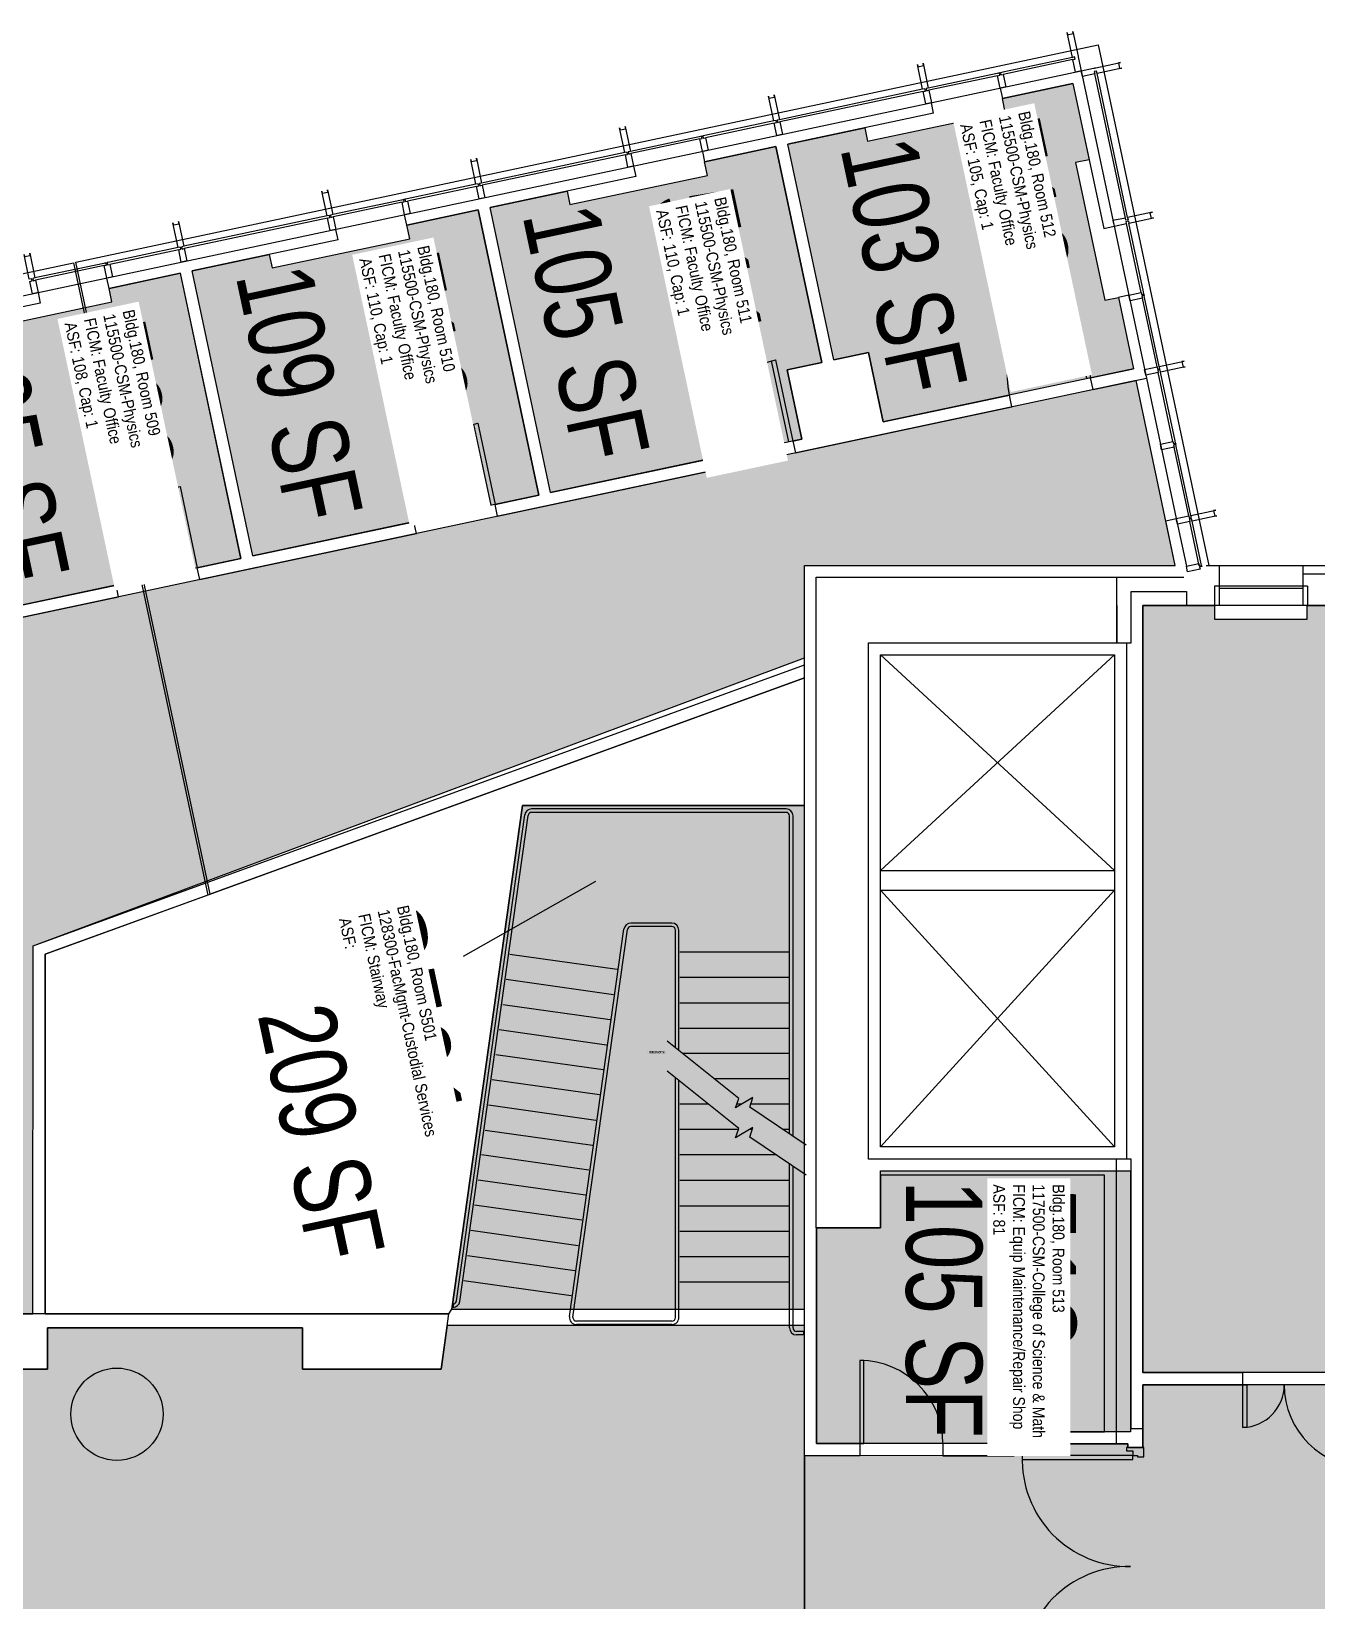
# Model space of a CAD drawing. Header units: inches. Extents: x 69212140 to 69217823, y 27675428 to 27678928.
# Drawn here: x 69214980 to 69215537, y 27678248 to 27678928 of the extents above; entities that cross this region are included whole.
import ezdxf
from ezdxf.enums import TextEntityAlignment as Align

# ---------------------------------------------------------------- set-up
doc = ezdxf.new("R2010")
doc.units = ezdxf.units.IN
doc.header["$LTSCALE"] = 0.25
doc.header["$MEASUREMENT"] = 0
doc.layers.get('0').update_dxf_attribs({"linetype": 'CONTINUOUS'})
for name, color, linetype in [('A-DOOR', 2, 'CONTINUOUS'), ('A-FLOR', 3, 'CONTINUOUS'), ('A-GLAZ', 1, 'CONTINUOUS'), ('A-IDEN-RNUM', 7, 'CONTINUOUS'), ('A-IDEN-SNUM', 4, 'CONTINUOUS'), ('A-IDEN-VNUM', 4, 'CONTINUOUS'), ('A-WALL', 5, 'CONTINUOUS'), ('AREA-ASSIGN', 7, 'CONTINUOUS'), ('AREA-GROSS', 1, 'CONTINUOUS'), ('AREA-TEXT', 3, 'CONTINUOUS'), ('Rooms-Category-Color', 7, 'CONTINUOUS'), ('Rooms-College-Color', 7, 'CONTINUOUS'), ('Rooms-Department-Color', 7, 'CONTINUOUS'), ('Rooms-Division-Color', 7, 'CONTINUOUS'), ('Rooms-Information', 7, 'CONTINUOUS')]:
    doc.layers.add(name, color=color, linetype=linetype)
doc.styles.add('CP_AREA', font='arial.ttf', dxfattribs={"height": 15})
doc.styles.add('CP_ROOMSNUMBER', font='arial.ttf', dxfattribs={"height": 1})
doc.styles.add('CP_ROOMVNUMBER', font='arial.ttf', dxfattribs={"width": 0.85, "height": 0.075})

# ---------------------------------------------------------------- blocks, each defined once
blk = doc.blocks.new('Z08D36')
at = {"linetype": 'Continuous', "lineweight": -3}
blk.add_lwpolyline([(-18, 0), (-16.25, 0), (-16.25, 36), (-18, 36)], close=True, dxfattribs=at)
blk.add_arc((-18, 0), 36, 0, 90)

msp = doc.modelspace()

# ---------------------------------------------------------------- hatches: boundary and pattern name
at = {"layer": 'Rooms-Category-Color', "true_color": 0xfa9ba3}
for points in [[(69215341.32, 27678886.65), (69215342.56, 27678880.79), (69215402.23, 27678893.47), (69215400.98, 27678899.34), (69215431.55, 27678905.83), (69215438.57, 27678872.82), (69215432.7, 27678871.57), (69215445.38, 27678811.91), (69215451.25, 27678813.15), (69215457.82, 27678782.22), (69215349.25, 27678759.14), (69215342.86, 27678789.22), (69215327.82, 27678786.02), (69215307.94, 27678879.56)], [(69215212.2, 27678859.21), (69215213.45, 27678853.34), (69215273.11, 27678866.02), (69215271.87, 27678871.89), (69215302.8, 27678878.47), (69215322.68, 27678784.93), (69215307.65, 27678781.74), (69215314.04, 27678751.66), (69215205.1, 27678728.5), (69215178.82, 27678852.11)], [(69215083.08, 27678831.76), (69215084.33, 27678825.9), (69215144, 27678838.58), (69215142.75, 27678844.45), (69215173.69, 27678851.02), (69215199.96, 27678727.41), (69215075.98, 27678701.06), (69215049.71, 27678824.67)], [(69214953.97, 27678804.32), (69214955.22, 27678798.45), (69215014.88, 27678811.14), (69215013.64, 27678817), (69215044.48, 27678823.56), (69215070.76, 27678699.95), (69214961.9, 27678676.81), (69214955.51, 27678706.89), (69214940.39, 27678703.67), (69214920.5, 27678797.21)]]:
    msp.add_hatch(color=241, dxfattribs=at).paths.add_polyline_path(points)
at = {"layer": 'Rooms-Category-Color', "true_color": 0xffe090}
msp.add_hatch(color=41, dxfattribs=at).paths.add_polyline_path([(69214980.65, 27678372.51), (69214980.69, 27678532.04), (69215315.18, 27678656.91), (69215315.18, 27678696.88), (69215475.96, 27678696.88), (69215458.92, 27678777.08), (69214560.98, 27678586.22), (69214573.61, 27678526.8), (69214702.27, 27678554.15), (69214741.07, 27678372.51)])
at = {"layer": 'Rooms-Category-Color', "true_color": 0xe3f498}
msp.add_hatch(color=61, dxfattribs=at).paths.add_polyline_path([(69215893.18, 27678679.63), (69215945.19, 27678679.63), (69215945.2, 27678646.63), (69215969.18, 27678646.63), (69215969.18, 27678347.03), (69215945.18, 27678347.03), (69215945.18, 27678347.03), (69215849.99, 27678347.02), (69215849.99, 27678316.26), (69215603.19, 27678316.26), (69215603.19, 27678347.03), (69215461.81, 27678347.03), (69215461.81, 27678679.63), (69215492.93, 27678679.63), (69215492.93, 27678673.63), (69215533.18, 27678673.63), (69215533.18, 27678679.63), (69215567.19, 27678679.63), (69215567.19, 27678648.13), (69215603.18, 27678648.13), (69215603.18, 27678679.63), (69215637.18, 27678679.63), (69215637.18, 27678673.63), (69215893.18, 27678673.63), (69215893.18, 27678679.63)])
at = {"layer": 'Rooms-Category-Color', "true_color": 0xadadad}
for points in [[(69215315.18, 27678374.54), (69215315.18, 27678592.89), (69215192.94, 27678592.89), (69215162.25, 27678374.54)], [(69215315.18, 27678367.39), (69215160.23, 27678367.39), (69215157.59, 27678348.6), (69215097.52, 27678348.49), (69215097.52, 27678366.49), (69214986.9, 27678366.49), (69214986.9, 27678348.51), (69214842.9, 27678348.51), (69214842.9, 27678372.51), (69214741.07, 27678372.51), (69214766.4, 27678252.86), (69214799.67, 27678264.97), (69214930.75, 27677904.84), (69214981.25, 27677766.09), (69215040.74, 27677778.79), (69215044.49, 27677761.19), (69215285.82, 27677812.48), (69215282.08, 27677830.09), (69215375.98, 27677850.05), (69215380.97, 27677826.57), (69215520.1, 27677856.18), (69215498.61, 27677957.26), (69215315.18, 27677957.26), (69215315.18, 27677990.01), (69215336.69, 27677990.01), (69215336.69, 27678176.01), (69215315.18, 27678176.01)], [(69217597.56, 27678311.01), (69217220.56, 27678311.01), (69217220.56, 27678341.76), (69217120.18, 27678341.76), (69217120.18, 27678311.01), (69216935.81, 27678311.01), (69216935.8, 27678341.76), (69216847.81, 27678341.76), (69216847.81, 27678311.01), (69216558.57, 27678311.01), (69216558.57, 27678341.76), (69216470.81, 27678341.76), (69216470.81, 27678311.01), (69216210.56, 27678311.01), (69216210.56, 27678341.76), (69216091.81, 27678341.76), (69216091.81, 27678311.01), (69215945.18, 27678311.01), (69215945.18, 27678341.76), (69215857.18, 27678341.76), (69215857.18, 27678311.01), (69215565.18, 27678311.01), (69215565.18, 27678341.76), (69215461.81, 27678341.76), (69215461.81, 27678314.51), (69215455.31, 27678314.51), (69215455.31, 27678316.14), (69215406.02, 27678316.14), (69215406.02, 27678311.06), (69215315.18, 27678311.01), (69215315.18, 27678215.01), (69215351.18, 27678215.01), (69215351.18, 27678197.01), (69215400.77, 27678197.01), (69215400.77, 27678215.01), (69215406.02, 27678215.01), (69215406.02, 27678209.89), (69215455.31, 27678209.89), (69215455.31, 27678211.51), (69215462.37, 27678211.51), (69215462.37, 27678215.01), (69215605.18, 27678215.01), (69215605.18, 27678184.26), (69215803.81, 27678184.26), (69215803.81, 27678215.01), (69216361.18, 27678215.01), (69216361.18, 27678184.26), (69216464.56, 27678184.26), (69216464.56, 27678215.01), (69216595.81, 27678215.01), (69216595.81, 27678184.26), (69216701.18, 27678184.26), (69216701.18, 27678215.01), (69216851.31, 27678215.01), (69216851.31, 27678179.01), (69216843.87, 27678179.01), (69216843.87, 27678149.72), (69216861.31, 27678084.62), (69217187.37, 27678171.99), (69217187.37, 27678215.01), (69217597.56, 27678215.01)]]:
    msp.add_hatch(color=253, dxfattribs=at).paths.add_polyline_path(points)
at = {"layer": 'Rooms-Category-Color', "true_color": 0xe3c5e1}
msp.add_hatch(color=254, dxfattribs=at).paths.add_polyline_path([(69215400.77, 27678316.26), (69215320.43, 27678316.26), (69215320.43, 27678409.83), (69215348.19, 27678409.83), (69215348.19, 27678434.56), (69215456.56, 27678434.56), (69215456.56, 27678321.39), (69215400.77, 27678321.39)])
at = {"layer": 'Rooms-College-Color', "true_color": 0xadadad}
for points in [[(69215341.32, 27678886.65), (69215342.56, 27678880.79), (69215402.23, 27678893.47), (69215400.98, 27678899.34), (69215431.55, 27678905.83), (69215438.57, 27678872.82), (69215432.7, 27678871.57), (69215445.38, 27678811.91), (69215451.25, 27678813.15), (69215457.82, 27678782.22), (69215349.25, 27678759.14), (69215342.86, 27678789.22), (69215327.82, 27678786.02), (69215307.94, 27678879.56)], [(69215212.2, 27678859.21), (69215213.45, 27678853.34), (69215273.11, 27678866.02), (69215271.87, 27678871.89), (69215302.8, 27678878.47), (69215322.68, 27678784.93), (69215307.65, 27678781.74), (69215314.04, 27678751.66), (69215205.1, 27678728.5), (69215178.82, 27678852.11)], [(69215083.08, 27678831.76), (69215084.33, 27678825.9), (69215144, 27678838.58), (69215142.75, 27678844.45), (69215173.69, 27678851.02), (69215199.96, 27678727.41), (69215075.98, 27678701.06), (69215049.71, 27678824.67)], [(69214953.97, 27678804.32), (69214955.22, 27678798.45), (69215014.88, 27678811.14), (69215013.64, 27678817), (69215044.48, 27678823.56), (69215070.76, 27678699.95), (69214961.9, 27678676.81), (69214955.51, 27678706.89), (69214940.39, 27678703.67), (69214920.5, 27678797.21)], [(69215315.18, 27678374.54), (69215315.18, 27678592.89), (69215192.94, 27678592.89), (69215162.25, 27678374.54)], [(69215315.18, 27678367.39), (69215160.23, 27678367.39), (69215157.59, 27678348.6), (69215097.52, 27678348.49), (69215097.52, 27678366.49), (69214986.9, 27678366.49), (69214986.9, 27678348.51), (69214842.9, 27678348.51), (69214842.9, 27678372.51), (69214741.07, 27678372.51), (69214766.4, 27678252.86), (69214799.67, 27678264.97), (69214930.75, 27677904.84), (69214981.25, 27677766.09), (69215040.74, 27677778.79), (69215044.49, 27677761.19), (69215285.82, 27677812.48), (69215282.08, 27677830.09), (69215375.98, 27677850.05), (69215380.97, 27677826.57), (69215520.1, 27677856.18), (69215498.61, 27677957.26), (69215315.18, 27677957.26), (69215315.18, 27677990.01), (69215336.69, 27677990.01), (69215336.69, 27678176.01), (69215315.18, 27678176.01)], [(69217597.56, 27678311.01), (69217220.56, 27678311.01), (69217220.56, 27678341.76), (69217120.18, 27678341.76), (69217120.18, 27678311.01), (69216935.81, 27678311.01), (69216935.8, 27678341.76), (69216847.81, 27678341.76), (69216847.81, 27678311.01), (69216558.57, 27678311.01), (69216558.57, 27678341.76), (69216470.81, 27678341.76), (69216470.81, 27678311.01), (69216210.56, 27678311.01), (69216210.56, 27678341.76), (69216091.81, 27678341.76), (69216091.81, 27678311.01), (69215945.18, 27678311.01), (69215945.18, 27678341.76), (69215857.18, 27678341.76), (69215857.18, 27678311.01), (69215565.18, 27678311.01), (69215565.18, 27678341.76), (69215461.81, 27678341.76), (69215461.81, 27678314.51), (69215455.31, 27678314.51), (69215455.31, 27678316.14), (69215406.02, 27678316.14), (69215406.02, 27678311.06), (69215315.18, 27678311.01), (69215315.18, 27678215.01), (69215351.18, 27678215.01), (69215351.18, 27678197.01), (69215400.77, 27678197.01), (69215400.77, 27678215.01), (69215406.02, 27678215.01), (69215406.02, 27678209.89), (69215455.31, 27678209.89), (69215455.31, 27678211.51), (69215462.37, 27678211.51), (69215462.37, 27678215.01), (69215605.18, 27678215.01), (69215605.18, 27678184.26), (69215803.81, 27678184.26), (69215803.81, 27678215.01), (69216361.18, 27678215.01), (69216361.18, 27678184.26), (69216464.56, 27678184.26), (69216464.56, 27678215.01), (69216595.81, 27678215.01), (69216595.81, 27678184.26), (69216701.18, 27678184.26), (69216701.18, 27678215.01), (69216851.31, 27678215.01), (69216851.31, 27678179.01), (69216843.87, 27678179.01), (69216843.87, 27678149.72), (69216861.31, 27678084.62), (69217187.37, 27678171.99), (69217187.37, 27678215.01), (69217597.56, 27678215.01)]]:
    msp.add_hatch(color=253, dxfattribs=at).paths.add_polyline_path(points)
at = {"layer": 'Rooms-College-Color', "true_color": 0xffe090}
for points in [[(69214980.65, 27678372.51), (69214980.69, 27678532.04), (69215315.18, 27678656.91), (69215315.18, 27678696.88), (69215475.96, 27678696.88), (69215458.92, 27678777.08), (69214560.98, 27678586.22), (69214573.61, 27678526.8), (69214702.27, 27678554.15), (69214741.07, 27678372.51)], [(69215893.18, 27678679.63), (69215945.19, 27678679.63), (69215945.2, 27678646.63), (69215969.18, 27678646.63), (69215969.18, 27678347.03), (69215945.18, 27678347.03), (69215945.18, 27678347.03), (69215849.99, 27678347.02), (69215849.99, 27678316.26), (69215603.19, 27678316.26), (69215603.19, 27678347.03), (69215461.81, 27678347.03), (69215461.81, 27678679.63), (69215492.93, 27678679.63), (69215492.93, 27678673.63), (69215533.18, 27678673.63), (69215533.18, 27678679.63), (69215567.19, 27678679.63), (69215567.19, 27678648.13), (69215603.18, 27678648.13), (69215603.18, 27678679.63), (69215637.18, 27678679.63), (69215637.18, 27678673.63), (69215893.18, 27678673.63), (69215893.18, 27678679.63)], [(69215400.77, 27678316.26), (69215320.43, 27678316.26), (69215320.43, 27678409.83), (69215348.19, 27678409.83), (69215348.19, 27678434.56), (69215456.56, 27678434.56), (69215456.56, 27678321.39), (69215400.77, 27678321.39)]]:
    msp.add_hatch(color=41, dxfattribs=at).paths.add_polyline_path(points)
at = {"layer": 'Rooms-Department-Color', "true_color": 0xffe090}
for points in [[(69215341.32, 27678886.65), (69215342.56, 27678880.79), (69215402.23, 27678893.47), (69215400.98, 27678899.34), (69215431.55, 27678905.83), (69215438.57, 27678872.82), (69215432.7, 27678871.57), (69215445.38, 27678811.91), (69215451.25, 27678813.15), (69215457.82, 27678782.22), (69215349.25, 27678759.14), (69215342.86, 27678789.22), (69215327.82, 27678786.02), (69215307.94, 27678879.56)], [(69215212.2, 27678859.21), (69215213.45, 27678853.34), (69215273.11, 27678866.02), (69215271.87, 27678871.89), (69215302.8, 27678878.47), (69215322.68, 27678784.93), (69215307.65, 27678781.74), (69215314.04, 27678751.66), (69215205.1, 27678728.5), (69215178.82, 27678852.11)], [(69215083.08, 27678831.76), (69215084.33, 27678825.9), (69215144, 27678838.58), (69215142.75, 27678844.45), (69215173.69, 27678851.02), (69215199.96, 27678727.41), (69215075.98, 27678701.06), (69215049.71, 27678824.67)], [(69214953.97, 27678804.32), (69214955.22, 27678798.45), (69215014.88, 27678811.14), (69215013.64, 27678817), (69215044.48, 27678823.56), (69215070.76, 27678699.95), (69214961.9, 27678676.81), (69214955.51, 27678706.89), (69214940.39, 27678703.67), (69214920.5, 27678797.21)], [(69214980.65, 27678372.51), (69214980.69, 27678532.04), (69215315.18, 27678656.91), (69215315.18, 27678696.88), (69215475.96, 27678696.88), (69215458.92, 27678777.08), (69214560.98, 27678586.22), (69214573.61, 27678526.8), (69214702.27, 27678554.15), (69214741.07, 27678372.51)], [(69215893.18, 27678679.63), (69215945.19, 27678679.63), (69215945.2, 27678646.63), (69215969.18, 27678646.63), (69215969.18, 27678347.03), (69215945.18, 27678347.03), (69215945.18, 27678347.03), (69215849.99, 27678347.02), (69215849.99, 27678316.26), (69215603.19, 27678316.26), (69215603.19, 27678347.03), (69215461.81, 27678347.03), (69215461.81, 27678679.63), (69215492.93, 27678679.63), (69215492.93, 27678673.63), (69215533.18, 27678673.63), (69215533.18, 27678679.63), (69215567.19, 27678679.63), (69215567.19, 27678648.13), (69215603.18, 27678648.13), (69215603.18, 27678679.63), (69215637.18, 27678679.63), (69215637.18, 27678673.63), (69215893.18, 27678673.63), (69215893.18, 27678679.63)], [(69215400.77, 27678316.26), (69215320.43, 27678316.26), (69215320.43, 27678409.83), (69215348.19, 27678409.83), (69215348.19, 27678434.56), (69215456.56, 27678434.56), (69215456.56, 27678321.39), (69215400.77, 27678321.39)]]:
    msp.add_hatch(color=41, dxfattribs=at).paths.add_polyline_path(points)
at = {"layer": 'Rooms-Department-Color', "true_color": 0xacacac}
for points in [[(69215315.18, 27678374.54), (69215315.18, 27678592.89), (69215192.94, 27678592.89), (69215162.25, 27678374.54)], [(69215315.18, 27678367.39), (69215160.23, 27678367.39), (69215157.59, 27678348.6), (69215097.52, 27678348.49), (69215097.52, 27678366.49), (69214986.9, 27678366.49), (69214986.9, 27678348.51), (69214842.9, 27678348.51), (69214842.9, 27678372.51), (69214741.07, 27678372.51), (69214766.4, 27678252.86), (69214799.67, 27678264.97), (69214930.75, 27677904.84), (69214981.25, 27677766.09), (69215040.74, 27677778.79), (69215044.49, 27677761.19), (69215285.82, 27677812.48), (69215282.08, 27677830.09), (69215375.98, 27677850.05), (69215380.97, 27677826.57), (69215520.1, 27677856.18), (69215498.61, 27677957.26), (69215315.18, 27677957.26), (69215315.18, 27677990.01), (69215336.69, 27677990.01), (69215336.69, 27678176.01), (69215315.18, 27678176.01)], [(69217597.56, 27678311.01), (69217220.56, 27678311.01), (69217220.56, 27678341.76), (69217120.18, 27678341.76), (69217120.18, 27678311.01), (69216935.81, 27678311.01), (69216935.8, 27678341.76), (69216847.81, 27678341.76), (69216847.81, 27678311.01), (69216558.57, 27678311.01), (69216558.57, 27678341.76), (69216470.81, 27678341.76), (69216470.81, 27678311.01), (69216210.56, 27678311.01), (69216210.56, 27678341.76), (69216091.81, 27678341.76), (69216091.81, 27678311.01), (69215945.18, 27678311.01), (69215945.18, 27678341.76), (69215857.18, 27678341.76), (69215857.18, 27678311.01), (69215565.18, 27678311.01), (69215565.18, 27678341.76), (69215461.81, 27678341.76), (69215461.81, 27678314.51), (69215455.31, 27678314.51), (69215455.31, 27678316.14), (69215406.02, 27678316.14), (69215406.02, 27678311.06), (69215315.18, 27678311.01), (69215315.18, 27678215.01), (69215351.18, 27678215.01), (69215351.18, 27678197.01), (69215400.77, 27678197.01), (69215400.77, 27678215.01), (69215406.02, 27678215.01), (69215406.02, 27678209.89), (69215455.31, 27678209.89), (69215455.31, 27678211.51), (69215462.37, 27678211.51), (69215462.37, 27678215.01), (69215605.18, 27678215.01), (69215605.18, 27678184.26), (69215803.81, 27678184.26), (69215803.81, 27678215.01), (69216361.18, 27678215.01), (69216361.18, 27678184.26), (69216464.56, 27678184.26), (69216464.56, 27678215.01), (69216595.81, 27678215.01), (69216595.81, 27678184.26), (69216701.18, 27678184.26), (69216701.18, 27678215.01), (69216851.31, 27678215.01), (69216851.31, 27678179.01), (69216843.87, 27678179.01), (69216843.87, 27678149.72), (69216861.31, 27678084.62), (69217187.37, 27678171.99), (69217187.37, 27678215.01), (69217597.56, 27678215.01)]]:
    msp.add_hatch(color=253, dxfattribs=at).paths.add_polyline_path(points)
at = {"layer": 'Rooms-Division-Color', "true_color": 0xffe090}
for points in [[(69215341.32, 27678886.65), (69215342.56, 27678880.79), (69215402.23, 27678893.47), (69215400.98, 27678899.34), (69215431.55, 27678905.83), (69215438.57, 27678872.82), (69215432.7, 27678871.57), (69215445.38, 27678811.91), (69215451.25, 27678813.15), (69215457.82, 27678782.22), (69215349.25, 27678759.14), (69215342.86, 27678789.22), (69215327.82, 27678786.02), (69215307.94, 27678879.56)], [(69215212.2, 27678859.21), (69215213.45, 27678853.34), (69215273.11, 27678866.02), (69215271.87, 27678871.89), (69215302.8, 27678878.47), (69215322.68, 27678784.93), (69215307.65, 27678781.74), (69215314.04, 27678751.66), (69215205.1, 27678728.5), (69215178.82, 27678852.11)], [(69215083.08, 27678831.76), (69215084.33, 27678825.9), (69215144, 27678838.58), (69215142.75, 27678844.45), (69215173.69, 27678851.02), (69215199.96, 27678727.41), (69215075.98, 27678701.06), (69215049.71, 27678824.67)], [(69214953.97, 27678804.32), (69214955.22, 27678798.45), (69215014.88, 27678811.14), (69215013.64, 27678817), (69215044.48, 27678823.56), (69215070.76, 27678699.95), (69214961.9, 27678676.81), (69214955.51, 27678706.89), (69214940.39, 27678703.67), (69214920.5, 27678797.21)], [(69214980.65, 27678372.51), (69214980.69, 27678532.04), (69215315.18, 27678656.91), (69215315.18, 27678696.88), (69215475.96, 27678696.88), (69215458.92, 27678777.08), (69214560.98, 27678586.22), (69214573.61, 27678526.8), (69214702.27, 27678554.15), (69214741.07, 27678372.51)], [(69215893.18, 27678679.63), (69215945.19, 27678679.63), (69215945.2, 27678646.63), (69215969.18, 27678646.63), (69215969.18, 27678347.03), (69215945.18, 27678347.03), (69215945.18, 27678347.03), (69215849.99, 27678347.02), (69215849.99, 27678316.26), (69215603.19, 27678316.26), (69215603.19, 27678347.03), (69215461.81, 27678347.03), (69215461.81, 27678679.63), (69215492.93, 27678679.63), (69215492.93, 27678673.63), (69215533.18, 27678673.63), (69215533.18, 27678679.63), (69215567.19, 27678679.63), (69215567.19, 27678648.13), (69215603.18, 27678648.13), (69215603.18, 27678679.63), (69215637.18, 27678679.63), (69215637.18, 27678673.63), (69215893.18, 27678673.63), (69215893.18, 27678679.63)], [(69215400.77, 27678316.26), (69215320.43, 27678316.26), (69215320.43, 27678409.83), (69215348.19, 27678409.83), (69215348.19, 27678434.56), (69215456.56, 27678434.56), (69215456.56, 27678321.39), (69215400.77, 27678321.39)]]:
    msp.add_hatch(color=41, dxfattribs=at).paths.add_polyline_path(points)
at = {"layer": 'Rooms-Division-Color', "true_color": 0xadadad}
for points in [[(69215315.18, 27678374.54), (69215315.18, 27678592.89), (69215192.94, 27678592.89), (69215162.25, 27678374.54)], [(69215315.18, 27678367.39), (69215160.23, 27678367.39), (69215157.59, 27678348.6), (69215097.52, 27678348.49), (69215097.52, 27678366.49), (69214986.9, 27678366.49), (69214986.9, 27678348.51), (69214842.9, 27678348.51), (69214842.9, 27678372.51), (69214741.07, 27678372.51), (69214766.4, 27678252.86), (69214799.67, 27678264.97), (69214930.75, 27677904.84), (69214981.25, 27677766.09), (69215040.74, 27677778.79), (69215044.49, 27677761.19), (69215285.82, 27677812.48), (69215282.08, 27677830.09), (69215375.98, 27677850.05), (69215380.97, 27677826.57), (69215520.1, 27677856.18), (69215498.61, 27677957.26), (69215315.18, 27677957.26), (69215315.18, 27677990.01), (69215336.69, 27677990.01), (69215336.69, 27678176.01), (69215315.18, 27678176.01)], [(69217597.56, 27678311.01), (69217220.56, 27678311.01), (69217220.56, 27678341.76), (69217120.18, 27678341.76), (69217120.18, 27678311.01), (69216935.81, 27678311.01), (69216935.8, 27678341.76), (69216847.81, 27678341.76), (69216847.81, 27678311.01), (69216558.57, 27678311.01), (69216558.57, 27678341.76), (69216470.81, 27678341.76), (69216470.81, 27678311.01), (69216210.56, 27678311.01), (69216210.56, 27678341.76), (69216091.81, 27678341.76), (69216091.81, 27678311.01), (69215945.18, 27678311.01), (69215945.18, 27678341.76), (69215857.18, 27678341.76), (69215857.18, 27678311.01), (69215565.18, 27678311.01), (69215565.18, 27678341.76), (69215461.81, 27678341.76), (69215461.81, 27678314.51), (69215455.31, 27678314.51), (69215455.31, 27678316.14), (69215406.02, 27678316.14), (69215406.02, 27678311.06), (69215315.18, 27678311.01), (69215315.18, 27678215.01), (69215351.18, 27678215.01), (69215351.18, 27678197.01), (69215400.77, 27678197.01), (69215400.77, 27678215.01), (69215406.02, 27678215.01), (69215406.02, 27678209.89), (69215455.31, 27678209.89), (69215455.31, 27678211.51), (69215462.37, 27678211.51), (69215462.37, 27678215.01), (69215605.18, 27678215.01), (69215605.18, 27678184.26), (69215803.81, 27678184.26), (69215803.81, 27678215.01), (69216361.18, 27678215.01), (69216361.18, 27678184.26), (69216464.56, 27678184.26), (69216464.56, 27678215.01), (69216595.81, 27678215.01), (69216595.81, 27678184.26), (69216701.18, 27678184.26), (69216701.18, 27678215.01), (69216851.31, 27678215.01), (69216851.31, 27678179.01), (69216843.87, 27678179.01), (69216843.87, 27678149.72), (69216861.31, 27678084.62), (69217187.37, 27678171.99), (69217187.37, 27678215.01), (69217597.56, 27678215.01)]]:
    msp.add_hatch(color=253, dxfattribs=at).paths.add_polyline_path(points)

# ---------------------------------------------------------------- linework, layer by layer
at = {"layer": 'A-DOOR'}
for points in [[(69215505.18, 27678341.76), (69215506.93, 27678341.76), (69215506.93, 27678323.26), (69215505.18, 27678323.26)], [(69215409.59, 27678309.32), (69215457.59, 27678309.32), (69215457.59, 27678311.07), (69215409.59, 27678311.07)], [(69215454.75, 27678314.51), (69215454.75, 27678313.14), (69215457.59, 27678313.14), (69215457.59, 27678311.07), (69215459.53, 27678311.07), (69215459.53, 27678310.51), (69215462.37, 27678310.51), (69215462.37, 27678314.51)]]:
    msp.add_lwpolyline(points, close=True, dxfattribs=at)
for centre, radius, start, end in [((69215504.75, 27678341.69), 18.43, 271.34469, 0.22496), ((69215455.85, 27678309.3), 46.29, 177.87824, 270.8787), ((69215455.85, 27678216.72), 46.29, 89.1213, 182.12176)]:
    msp.add_arc(centre, radius, start, end, dxfattribs=at)
at = {"layer": 'A-FLOR'}
for p, q in [((69215348.18, 27678564.64), (69215449.56, 27678658.14)), ((69215348.18, 27678658.14), (69215449.56, 27678564.64)), ((69215307.19, 27678591.39), (69215196.85, 27678591.39)), ((69215307.19, 27678589.89), (69215196.85, 27678589.89)), ((69215164.27, 27678378.12), (69215193.88, 27678588.8)), ((69215165.75, 27678377.92), (69215195.36, 27678588.59)), ((69215308.69, 27678450.5, 0), (69215308.69, 27678588.39)), ((69215310.19, 27678449.49, 0), (69215310.19, 27678588.39)), ((69215348.18, 27678564.64), (69215449.56, 27678564.64)), ((69215348.18, 27678556.14), (69215449.56, 27678556.14)), ((69215348.18, 27678556.14), (69215449.56, 27678444.86)), ((69215348.18, 27678444.86), (69215449.56, 27678556.14)), ((69215257.68, 27678541.89), (69215239.88, 27678541.89)), ((69215213.29, 27678371.3), (69215236.91, 27678539.3)), ((69215214.78, 27678371.09), (69215238.39, 27678539.09)), ((69215257.68, 27678540.39), (69215239.88, 27678540.39)), ((69215259.18, 27678487.86), (69215259.18, 27678538.89)), ((69215260.68, 27678486.66), (69215260.68, 27678538.89)), ((69215187.41, 27678528.41), (69215233.95, 27678521.87)), ((69215261.19, 27678529.39), (69215308.19, 27678529.39)), ((69215185.88, 27678517.52), (69215232.42, 27678510.97)), ((69215261.19, 27678518.39), (69215308.19, 27678518.39)), ((69215184.35, 27678506.62), (69215230.89, 27678500.08)), ((69215261.19, 27678507.39), (69215308.19, 27678507.39)), ((69215182.82, 27678495.73), (69215229.36, 27678489.19)), ((69215261.19, 27678496.39), (69215308.19, 27678496.39)), ((69215227.83, 27678478.3), (69215181.28, 27678484.84)), ((69215308.19, 27678485.39), (69215262.28, 27678485.39)), ((69215226.3, 27678467.4), (69215179.75, 27678473.94)), ((69215259.19, 27678370.89), (69215259.18, 27678474.86)), ((69215260.69, 27678370.89), (69215260.68, 27678473.66)), ((69215308.19, 27678474.39), (69215276.08, 27678474.39)), ((69215178.22, 27678463.05), (69215224.77, 27678456.51)), ((69215273.57, 27678463.39), (69215261.19, 27678463.39)), ((69215287.99, 27678463.39), (69215285.87, 27678463.39)), ((69215308.19, 27678463.39), (69215291.81, 27678463.39)), ((69215176.69, 27678452.16), (69215223.23, 27678445.62)), ((69215286.54, 27678452.39), (69215261.19, 27678452.39)), ((69215292.49, 27678452.39), (69215291.26, 27678452.39)), ((69215308.19, 27678452.39), (69215305.9, 27678452.39)), ((69215221.72, 27678434.84), (69215175.18, 27678441.38)), ((69215302.93, 27678441.39), (69215261.19, 27678441.39)), ((69215308.69, 27678366.39, 0), (69215308.69, 27678437.5, 0)), ((69215310.19, 27678366.39, 0), (69215310.19, 27678436.49, 0)), ((69215220.19, 27678423.95), (69215173.65, 27678430.49)), ((69215261.19, 27678430.39), (69215308.19, 27678430.39)), ((69215218.66, 27678413.06), (69215172.12, 27678419.6)), ((69215261.19, 27678419.39), (69215308.19, 27678419.39)), ((69215217.11, 27678402.04), (69215170.57, 27678408.59)), ((69215261.19, 27678408.39), (69215308.19, 27678408.39)), ((69215215.58, 27678391.15), (69215169.04, 27678397.69)), ((69215261.19, 27678397.39), (69215308.19, 27678397.39)), ((69215214.05, 27678380.26), (69215167.51, 27678386.8)), ((69215261.19, 27678386.39), (69215308.19, 27678386.39)), ((69215162.37, 27678375.4), (69215162.37, 27678375.4)), ((69215162.58, 27678376.89), (69215162.58, 27678376.89)), ((69215257.69, 27678369.39), (69215216.27, 27678369.39)), ((69215257.69, 27678367.89), (69215216.27, 27678367.89)), ((69215314.68, 27678364.89, 0), (69215311.69, 27678364.89, 0)), ((69215314.68, 27678364.89, 0), (69215314.68, 27678363.39, 0)), ((69215314.68, 27678363.39, 0), (69215311.69, 27678363.39, 0))]:
    msp.add_line(p, q, dxfattribs=at)
for points in [[(69215315.94, 27678445.61), (69215291.41, 27678462.17), (69215292.8, 27678466.33), (69215285.32, 27678461.75), (69215286.71, 27678465.91), (69215255.69, 27678490.65)], [(69215315.94, 27678432.61), (69215291.41, 27678449.17), (69215292.8, 27678453.33), (69215285.32, 27678448.75), (69215286.71, 27678452.91), (69215255.69, 27678477.65)], [(69215162.87, 27678375.33), (69215163.08, 27678376.86)]]:
    msp.add_lwpolyline(points, dxfattribs=at)
for centre, radius, start, end in [((69215196.85, 27678588.39, 0), 3, 90, 172), ((69215196.85, 27678588.39, 0), 1.5, 90, 172), ((69215307.19, 27678588.39, 0), 3, 0, 90), ((69215307.19, 27678588.39, 0), 1.5, 0, 90), ((69215239.88, 27678538.89, 0), 3, 90, 172), ((69215257.68, 27678538.89, 0), 3, 0.00031, 90), ((69215239.88, 27678538.89, 0), 1.5, 90, 172), ((69215257.68, 27678538.89, 0), 1.5, 0.00031, 90), ((69215162.78, 27678378.33), 3, 271.59322, 352), ((69215162.78, 27678378.33), 1.5, 281.46944, 352), ((69215216.27, 27678370.89), 3, 172, 270), ((69215216.27, 27678370.89, 0), 1.5, 172, 270), ((69215257.69, 27678370.89), 3, 270, 0.00031), ((69215257.69, 27678370.89, 0), 1.5, 270, 0.00031), ((69215311.69, 27678366.39, 0), 3, 180, 270), ((69215311.69, 27678366.39, 0), 1.5, 180, 270)]:
    msp.add_arc(centre, radius, start, end, dxfattribs=at)
at = {"layer": 'A-GLAZ'}
for p, q in [((69215431.33, 27678917.16), (69215401.13, 27678910.74)), ((69215431.54, 27678916.18), (69215401.34, 27678909.76)), ((69214528.14, 27678718.54), (69215435.13, 27678911.32)), ((69215398.68, 27678910.22), (69215368.85, 27678903.88)), ((69215398.89, 27678909.24), (69215369.06, 27678902.9)), ((69215399.66, 27678910.43), (69215398.68, 27678910.22)), ((69215398.89, 27678909.24), (69215399.87, 27678909.45)), ((69215400.03, 27678903.86), (69215398.89, 27678909.24)), ((69215399.66, 27678910.43), (69215400.15, 27678910.53)), ((69215399.87, 27678909.45), (69215399.66, 27678910.43)), ((69215401.13, 27678910.74), (69215400.15, 27678910.53)), ((69215400.15, 27678910.53), (69215400.36, 27678909.55)), ((69215400.36, 27678909.55), (69215401.34, 27678909.76)), ((69215401.34, 27678909.76), (69215402.48, 27678904.38)), ((69215435.13, 27678911.32), (69215463.17, 27678779.39)), ((69215454.31, 27678847.54), (69215441.03, 27678910.02)), ((69215455.28, 27678847.75), (69215442, 27678910.23)), ((69215366.4, 27678903.36), (69215304.29, 27678890.16)), ((69215366.61, 27678902.38), (69215304.5, 27678889.18)), ((69215402.48, 27678904.38), (69215400.03, 27678903.86)), ((69215301.85, 27678889.64), (69215272.01, 27678883.3)), ((69215302.05, 27678888.66), (69215272.22, 27678882.32)), ((69215269.57, 27678882.78), (69215239.73, 27678876.43)), ((69215269.78, 27678881.8), (69215239.94, 27678875.46)), ((69215270.55, 27678882.98), (69215269.57, 27678882.78)), ((69215269.78, 27678881.8), (69215270.75, 27678882.01)), ((69215270.92, 27678876.42), (69215269.78, 27678881.8)), ((69215270.55, 27678882.98), (69215271.03, 27678883.09)), ((69215270.75, 27678882.01), (69215270.55, 27678882.98)), ((69215272.01, 27678883.3), (69215271.03, 27678883.09)), ((69215271.03, 27678883.09), (69215271.24, 27678882.11)), ((69215271.24, 27678882.11), (69215272.22, 27678882.32)), ((69215272.22, 27678882.32), (69215273.36, 27678876.94)), ((69215237.29, 27678875.92), (69215175.18, 27678862.71)), ((69215237.5, 27678874.94), (69215175.38, 27678861.73)), ((69215273.36, 27678876.94), (69215270.92, 27678876.42)), ((69215172.73, 27678862.19), (69215142.9, 27678855.85)), ((69215140.45, 27678855.33), (69215110.62, 27678848.99)), ((69215141.43, 27678855.54), (69215140.45, 27678855.33)), ((69215140.66, 27678854.35), (69215141.64, 27678854.56)), ((69215141.43, 27678855.54), (69215141.92, 27678855.64)), ((69215141.64, 27678854.56), (69215141.43, 27678855.54)), ((69215142.9, 27678855.85), (69215141.92, 27678855.64)), ((69215141.92, 27678855.64), (69215142.13, 27678854.67)), ((69215142.13, 27678854.67), (69215143.11, 27678854.87)), ((69215172.94, 27678861.21), (69215143.11, 27678854.87)), ((69215143.11, 27678854.87), (69215144.25, 27678849.49)), ((69215108.17, 27678848.47), (69215046.06, 27678835.27)), ((69215140.66, 27678854.35), (69215110.83, 27678848.01)), ((69215141.8, 27678848.97), (69215140.66, 27678854.35)), ((69215144.25, 27678849.49), (69215141.8, 27678848.97)), ((69215108.38, 27678847.49), (69215046.27, 27678834.29)), ((69215461.17, 27678815.26), (69215454.83, 27678845.1)), ((69215462.14, 27678815.47), (69215455.8, 27678845.3)), ((69215043.62, 27678834.75), (69215013.78, 27678828.41)), ((69215011.34, 27678827.89), (69214981.5, 27678821.55)), ((69215012.31, 27678828.1), (69215011.34, 27678827.89)), ((69215012.31, 27678828.1), (69215012.8, 27678828.2)), ((69215012.52, 27678827.12), (69215012.31, 27678828.1)), ((69215013.78, 27678828.41), (69215012.8, 27678828.2)), ((69215012.8, 27678828.2), (69215013.01, 27678827.22)), ((69215013.01, 27678827.22), (69215013.99, 27678827.43)), ((69215043.82, 27678833.77), (69215013.99, 27678827.43)), ((69215013.99, 27678827.43), (69215015.13, 27678822.05)), ((69215011.54, 27678826.91), (69214981.71, 27678820.57)), ((69215011.54, 27678826.91), (69215012.52, 27678827.12)), ((69215012.69, 27678821.53), (69215011.54, 27678826.91)), ((69215015.13, 27678822.05), (69215012.69, 27678821.53)), ((69215455.79, 27678814.12), (69215461.17, 27678815.26)), ((69215456.31, 27678811.67), (69215455.79, 27678814.12)), ((69215461.17, 27678815.26), (69215461.37, 27678814.28)), ((69215461.37, 27678814.28), (69215462.35, 27678814.49)), ((69215462.46, 27678814), (69215461.48, 27678813.79)), ((69215461.48, 27678813.79), (69215461.69, 27678812.82)), ((69215462.35, 27678814.49), (69215462.14, 27678815.47)), ((69215462.35, 27678814.49), (69215462.46, 27678814)), ((69215462.66, 27678813.02), (69215462.46, 27678814)), ((69215461.69, 27678812.82), (69215456.31, 27678811.67)), ((69215468.03, 27678782.98), (69215461.69, 27678812.82)), ((69215469.01, 27678783.19), (69215462.66, 27678813.02)), ((69215474.89, 27678750.7), (69215468.55, 27678780.54)), ((69215475.87, 27678750.91), (69215469.53, 27678780.75)), ((69215463.45, 27678778.05), (69215476.37, 27678717.28)), ((69215469.51, 27678749.56), (69215474.89, 27678750.7)), ((69215470.03, 27678747.11), (69215469.51, 27678749.56)), ((69215475.41, 27678748.26), (69215470.03, 27678747.11)), ((69215474.89, 27678750.7), (69215475.1, 27678749.73)), ((69215475.1, 27678749.73), (69215476.07, 27678749.93)), ((69215476.18, 27678749.44), (69215475.2, 27678749.24)), ((69215475.2, 27678749.24), (69215475.41, 27678748.26)), ((69215481.75, 27678718.42), (69215475.41, 27678748.26)), ((69215476.07, 27678749.93), (69215475.87, 27678750.91)), ((69215476.07, 27678749.93), (69215476.18, 27678749.44)), ((69215476.39, 27678748.47), (69215476.18, 27678749.44)), ((69215482.73, 27678718.63), (69215476.39, 27678748.47)), ((69215476.37, 27678717.28), (69215480.77, 27678696.58)), ((69215486.36, 27678696.75), (69215482.27, 27678715.98)), ((69215487.34, 27678696.96), (69215483.25, 27678716.19)), ((69215450.56, 27678663.44), (69215450.56, 27678691.88)), ((69215494.93, 27678696.88), (69215531.31, 27678696.88)), ((69215531.31, 27678687.88), (69215494.93, 27678687.88)), ((69215494.93, 27678687.88), (69215494.93, 27678679.63)), ((69215531.31, 27678686.88), (69215494.93, 27678686.88)), ((69215531.31, 27678687.88), (69215531.31, 27678679.63)), ((69215533.31, 27678679.63), (69215492.93, 27678679.63))]:
    msp.add_line(p, q, dxfattribs=at)
for points in [[(69215435.13, 27678911.32), (69215432.68, 27678910.8), (69215431.54, 27678916.18), (69215432.51, 27678916.39), (69215432.31, 27678917.37), (69215431.33, 27678917.16), (69215429.04, 27678927.92), (69215429.25, 27678926.94), (69215431.7, 27678927.46), (69215431.49, 27678928.44), (69215433.77, 27678917.68), (69215433.85, 27678917.33), (69215433.92, 27678916.98), (69215433.98, 27678916.7)], [(69215370.2, 27678897.52), (69215367.76, 27678897), (69215366.61, 27678902.38), (69215367.59, 27678902.59), (69215367.38, 27678903.57), (69215366.4, 27678903.36), (69215364.12, 27678914.12), (69215364.33, 27678913.14), (69215366.77, 27678913.66), (69215366.56, 27678914.64), (69215368.85, 27678903.88), (69215367.87, 27678903.67), (69215368.08, 27678902.69), (69215369.06, 27678902.9)], [(69215435.65, 27678908.88), (69215435.13, 27678911.32), (69215440.51, 27678912.46), (69215440.86, 27678912.54), (69215441.17, 27678912.61), (69215441.48, 27678912.67), (69215452.24, 27678914.96), (69215451.26, 27678914.75), (69215451.78, 27678912.31), (69215452.76, 27678912.51), (69215442, 27678910.23), (69215441.8, 27678911.21), (69215440.82, 27678911), (69215441.03, 27678910.02)], [(69215305.64, 27678883.8), (69215303.2, 27678883.28), (69215302.05, 27678888.66), (69215303.03, 27678888.87), (69215302.82, 27678889.85), (69215301.85, 27678889.64), (69215299.56, 27678900.4), (69215299.77, 27678899.42), (69215302.21, 27678899.94), (69215302, 27678900.92), (69215304.29, 27678890.16), (69215303.31, 27678889.95), (69215303.52, 27678888.97), (69215304.5, 27678889.18)], [(69215241.09, 27678870.08), (69215238.64, 27678869.56), (69215237.5, 27678874.94), (69215238.47, 27678875.14), (69215238.27, 27678876.12), (69215237.29, 27678875.92), (69215235, 27678886.67), (69215235.21, 27678885.7), (69215237.65, 27678886.22), (69215237.45, 27678887.19), (69215239.73, 27678876.43), (69215238.76, 27678876.23), (69215238.96, 27678875.25), (69215239.94, 27678875.46)], [(69215176.53, 27678856.35), (69215174.08, 27678855.83), (69215172.94, 27678861.21), (69215173.92, 27678861.42), (69215173.71, 27678862.4), (69215172.73, 27678862.19), (69215170.44, 27678872.95), (69215170.65, 27678871.97), (69215173.1, 27678872.49), (69215172.89, 27678873.47), (69215175.18, 27678862.71), (69215174.2, 27678862.5), (69215174.41, 27678861.53), (69215175.38, 27678861.73)], [(69215111.97, 27678842.63), (69215109.52, 27678842.11), (69215108.38, 27678847.49), (69215109.36, 27678847.7), (69215109.15, 27678848.68), (69215108.17, 27678848.47), (69215105.89, 27678859.23), (69215106.09, 27678858.25), (69215108.54, 27678858.77), (69215108.33, 27678859.75), (69215110.62, 27678848.99), (69215109.64, 27678848.78), (69215109.85, 27678847.8), (69215110.83, 27678848.01)], [(69215448.93, 27678846.4), (69215449.45, 27678843.95), (69215454.83, 27678845.1), (69215454.62, 27678846.07), (69215455.6, 27678846.28), (69215455.8, 27678845.3), (69215466.56, 27678847.59), (69215465.58, 27678847.38), (69215465.07, 27678849.83), (69215466.04, 27678850.04), (69215455.28, 27678847.75), (69215455.49, 27678846.77), (69215454.51, 27678846.56), (69215454.31, 27678847.54)], [(69215047.41, 27678828.91), (69215044.97, 27678828.39), (69215043.82, 27678833.77), (69215044.8, 27678833.98), (69215044.59, 27678834.96), (69215043.62, 27678834.75), (69215041.33, 27678845.51), (69215041.54, 27678844.53), (69215043.98, 27678845.05), (69215043.77, 27678846.03), (69215046.06, 27678835.27), (69215045.08, 27678835.06), (69215045.29, 27678834.08), (69215046.27, 27678834.29)], [(69214982.85, 27678815.19), (69214980.41, 27678814.67), (69214979.27, 27678820.05), (69214980.24, 27678820.26), (69214980.04, 27678821.23), (69214979.06, 27678821.03), (69214976.77, 27678831.79), (69214976.98, 27678830.81), (69214979.42, 27678831.33), (69214979.22, 27678832.31), (69214981.5, 27678821.55), (69214980.52, 27678821.34), (69214980.73, 27678820.36), (69214981.71, 27678820.57)], [(69215463.17, 27678779.39), (69215462.65, 27678781.84), (69215468.03, 27678782.98), (69215468.24, 27678782), (69215469.21, 27678782.21), (69215469.01, 27678783.19), (69215479.77, 27678785.48), (69215478.79, 27678785.27), (69215479.31, 27678782.82), (69215480.29, 27678783.03), (69215469.53, 27678780.75), (69215469.32, 27678781.72), (69215468.34, 27678781.52), (69215468.55, 27678780.54)], [(69215476.89, 27678714.84), (69215476.37, 27678717.28), (69215481.75, 27678718.42), (69215481.96, 27678717.45), (69215482.94, 27678717.65), (69215482.73, 27678718.63), (69215493.49, 27678720.92), (69215492.51, 27678720.71), (69215493.03, 27678718.27), (69215494.01, 27678718.47), (69215483.25, 27678716.19), (69215483.04, 27678717.17), (69215482.06, 27678716.96), (69215482.27, 27678715.98)], [(69215487.44, 27678696.47), (69215486.46, 27678696.26), (69215486.67, 27678695.28), (69215481.29, 27678694.14), (69215480.77, 27678696.58), (69215486.15, 27678697.73), (69215486.36, 27678696.75), (69215487.34, 27678696.96)], [(69215454.81, 27678439.61), (69215342.94, 27678439.61), (69215342.93, 27678663.44), (69215454.81, 27678663.44)]]:
    msp.add_lwpolyline(points, close=True, dxfattribs=at)
for points in [[(69215320.18, 27678409.87), (69215320.18, 27678691.88), (69215479.71, 27678691.88)], [(69215450.56, 27678679.63), (69215450.56, 27678663.44), (69215456.81, 27678663.44), (69215456.81, 27678685.63), (69215480.81, 27678685.63), (69215480.81, 27678679.63)], [(69215461.81, 27678322.64), (69215456.81, 27678322.64), (69215456.81, 27678439.61), (69215450.31, 27678439.61), (69215450.31, 27678316.14)]]:
    msp.add_lwpolyline(points, dxfattribs=at)
at = {"layer": 'A-IDEN-VNUM'}
msp.add_line((69215167.3, 27678527.62), (69215224.73, 27678560.06), dxfattribs=at)
at = {"layer": 'A-WALL'}
for p, q in [((69215400.02, 27678903.86), (69215400.98, 27678899.34)), ((69215431.55, 27678905.83), (69215400.98, 27678899.34)), ((69215431.55, 27678905.83), (69215444.91, 27678842.99)), ((69215371.15, 27678892.99), (69215370.19, 27678897.52)), ((69215371.15, 27678892.99), (69215307.94, 27678879.56)), ((69215270.91, 27678876.42), (69215271.87, 27678871.89)), ((69215302.8, 27678878.47), (69215271.87, 27678871.89)), ((69215322.68, 27678784.93), (69215302.8, 27678878.47)), ((69215327.82, 27678786.02), (69215307.94, 27678879.56)), ((69215241.07, 27678870.07), (69215242.03, 27678865.55)), ((69215242.03, 27678865.55), (69215178.82, 27678852.11)), ((69215142.75, 27678844.45), (69215141.79, 27678848.97)), ((69215173.69, 27678851.02), (69215142.75, 27678844.45)), ((69215199.96, 27678727.41), (69215173.69, 27678851.02)), ((69215205.1, 27678728.5), (69215178.82, 27678852.11)), ((69215112.92, 27678838.11), (69215111.96, 27678842.63)), ((69215444.91, 27678842.99), (69215449.43, 27678843.95)), ((69215112.92, 27678838.11), (69215049.71, 27678824.67)), ((69215013.64, 27678817), (69215012.67, 27678821.53)), ((69215044.57, 27678823.58), (69215013.64, 27678817)), ((69215070.84, 27678699.96), (69215044.57, 27678823.58)), ((69215075.98, 27678701.06), (69215049.71, 27678824.67)), ((69214982.84, 27678815.19), (69214983.8, 27678810.66)), ((69215455.77, 27678814.12), (69215451.25, 27678813.15)), ((69214983.8, 27678810.66), (69214920.59, 27678797.23)), ((69215451.25, 27678813.15), (69215457.82, 27678782.22)), ((69215327.82, 27678786.02), (69215342.86, 27678789.22)), ((69215342.86, 27678789.22), (69215349.25, 27678759.14)), ((69215307.64, 27678781.73), (69215322.68, 27678784.93)), ((69215314.04, 27678751.66), (69215307.64, 27678781.73)), ((69215439.24, 27678778.27), (69215457.83, 27678782.22)), ((69215440.33, 27678773.13), (69215439.24, 27678778.27)), ((69215440.33, 27678773.13), (69215463.45, 27678778.05)), ((69215440.33, 27678773.13), (69215458.92, 27678777.08)), ((69215463.17, 27678779.39), (69215463.45, 27678778.05)), ((69215349.25, 27678759.14), (69215404.03, 27678770.78)), ((69215405.12, 27678765.65), (69215404.03, 27678770.78)), ((69215311.22, 27678745.69), (69215405.12, 27678765.65)), ((69215310.12, 27678750.82), (69215314.04, 27678751.66)), ((69215310.12, 27678750.82), (69215311.22, 27678745.69)), ((69215205.1, 27678728.5), (69215274.91, 27678743.34)), ((69215274.91, 27678743.34), (69215276, 27678738.2)), ((69215182.1, 27678718.25), (69215276, 27678738.2)), ((69215181.01, 27678723.38), (69215199.96, 27678727.41)), ((69215182.1, 27678718.25), (69215181.01, 27678723.38)), ((69215075.98, 27678701.06), (69215145.8, 27678715.9)), ((69215146.89, 27678710.76), (69215145.8, 27678715.9)), ((69215471.83, 27678716.32), (69215476.37, 27678717.28)), ((69215475.96, 27678696.88), (69215471.83, 27678716.32)), ((69215052.98, 27678690.8), (69215146.89, 27678710.76)), ((69215051.89, 27678695.94), (69215070.84, 27678699.96)), ((69215052.98, 27678690.8), (69215051.89, 27678695.94)), ((69215489.4, 27678696.88), (69215494.93, 27678696.88)), ((69215494.93, 27678696.88), (69215494.93, 27678687.88)), ((69215531.31, 27678696.88), (69215531.31, 27678687.88)), ((69215531.31, 27678696.88), (69215638.93, 27678696.88)), ((69215531.31, 27678693.26), (69215638.93, 27678693.26)), ((69214961.9, 27678676.81), (69215016.68, 27678688.45)), ((69215017.77, 27678683.32), (69215016.68, 27678688.45)), ((69215494.93, 27678687.88), (69215492.93, 27678687.88)), ((69215492.93, 27678687.88), (69215492.93, 27678679.63)), ((69215533.31, 27678687.88), (69215531.31, 27678687.88)), ((69215533.31, 27678687.88), (69215533.31, 27678679.63)), ((69214923.87, 27678663.36), (69215017.77, 27678683.32)), ((69215493, 27678679.63), (69215461.81, 27678679.63)), ((69215461.81, 27678679.63), (69215461.81, 27678347.01)), ((69215461.81, 27678452.28), (69215461.81, 27678679.63)), ((69215567.18, 27678679.63), (69215533.31, 27678679.63)), ((69215505.18, 27678347.01), (69215461.81, 27678347.01)), ((69215505.18, 27678341.76), (69215505.18, 27678347.01)), ((69215400.77, 27678316.26), (69215400.77, 27678321.39)), ((69215339.18, 27678311.01), (69215315.18, 27678311.01)), ((69215339.18, 27678316.26), (69215339.18, 27678311.01)), ((69215400.77, 27678316.26), (69215375.18, 27678316.26)), ((69215375.18, 27678316.26), (69215375.18, 27678311.01))]:
    msp.add_line(p, q, dxfattribs=at)
for points in [[(69215315.18, 27678311.01), (69215315.18, 27678696.88), (69215475.96, 27678696.88)], [(69214980.65, 27678372.51), (69214980.69, 27678532.04), (69215315.18, 27678653.79)], [(69214985.9, 27678372.51), (69214985.94, 27678528.37), (69215315.18, 27678648.2)], [(69215400.77, 27678321.39), (69215445.31, 27678321.38), (69215445.31, 27678432.6), (69215348.19, 27678432.61), (69215348.19, 27678409.87), (69215320.43, 27678409.87), (69215320.43, 27678316.26), (69215339.18, 27678316.26)], [(69215375.18, 27678311.01), (69215406.02, 27678311.01), (69215406.02, 27678316.14), (69215455.31, 27678316.14), (69215455.31, 27678314.51), (69215461.81, 27678314.51), (69215461.81, 27678341.76), (69215505.18, 27678341.76)]]:
    msp.add_lwpolyline(points, dxfattribs=at)
for points in [[(69215449.56, 27678444.86), (69215348.19, 27678444.86), (69215348.18, 27678658.14), (69215449.56, 27678658.14)], [(69214842.9, 27678372.51), (69214842.9, 27678348.51), (69214986.9, 27678348.51), (69214986.9, 27678366.51), (69215097.52, 27678366.49), (69215097.52, 27678348.49), (69215157.59, 27678348.6), (69215160.95, 27678372.51)]]:
    msp.add_lwpolyline(points, close=True, dxfattribs=at)
msp.add_circle((69215017.06, 27678329.01), 20, dxfattribs=at)
at = {"layer": 'AREA-ASSIGN'}
for points in [[(69215341.32, 27678886.65), (69215342.56, 27678880.79), (69215402.23, 27678893.47), (69215400.98, 27678899.34), (69215431.55, 27678905.83), (69215438.57, 27678872.82), (69215432.7, 27678871.57), (69215445.38, 27678811.91), (69215451.25, 27678813.15), (69215457.82, 27678782.22), (69215349.25, 27678759.14), (69215342.86, 27678789.22), (69215327.82, 27678786.02), (69215307.94, 27678879.56), (69215341.32, 27678886.65)], [(69215212.2, 27678859.21), (69215213.45, 27678853.34), (69215273.11, 27678866.02), (69215271.87, 27678871.89), (69215302.8, 27678878.47), (69215322.68, 27678784.93), (69215307.65, 27678781.74), (69215314.04, 27678751.66), (69215205.1, 27678728.5), (69215178.82, 27678852.11), (69215212.2, 27678859.21)], [(69215083.08, 27678831.76), (69215084.33, 27678825.9), (69215144, 27678838.58), (69215142.75, 27678844.45), (69215173.69, 27678851.02), (69215199.96, 27678727.41), (69215075.98, 27678701.06), (69215049.71, 27678824.67), (69215083.08, 27678831.76)], [(69214953.97, 27678804.32), (69214955.22, 27678798.45), (69215014.88, 27678811.14), (69215013.64, 27678817), (69215044.48, 27678823.56), (69215070.76, 27678699.95), (69214961.9, 27678676.81), (69214955.51, 27678706.89), (69214940.39, 27678703.67), (69214920.5, 27678797.21), (69214953.97, 27678804.32)], [(69214980.65, 27678372.51), (69214980.69, 27678532.04), (69215315.18, 27678656.91), (69215315.18, 27678696.88), (69215475.96, 27678696.88), (69215458.92, 27678777.08), (69214560.98, 27678586.22), (69214573.61, 27678526.8), (69214702.27, 27678554.15), (69214741.07, 27678372.51), (69214980.65, 27678372.51)], [(69215315.18, 27678374.54), (69215315.18, 27678592.89), (69215192.94, 27678592.89), (69215162.25, 27678374.54)], [(69215400.77, 27678316.26), (69215320.43, 27678316.26), (69215320.43, 27678409.83), (69215348.19, 27678409.83), (69215348.19, 27678434.56), (69215456.56, 27678434.56), (69215456.56, 27678321.39), (69215400.77, 27678321.39), (69215400.77, 27678316.26)]]:
    msp.add_lwpolyline(points, close=True, dxfattribs=at)
for points in [[(69215603.19, 27678347.03), (69215461.81, 27678347.03), (69215461.81, 27678679.63), (69215492.93, 27678679.63), (69215492.93, 27678673.63), (69215533.18, 27678673.63), (69215533.18, 27678679.63), (69215567.19, 27678679.63)], [(69215315.18, 27678176.01), (69215315.18, 27678367.39), (69215160.23, 27678367.39), (69215157.59, 27678348.6), (69215097.52, 27678348.49), (69215097.52, 27678366.49), (69214986.9, 27678366.49), (69214986.9, 27678348.51), (69214842.9, 27678348.51), (69214842.9, 27678372.51), (69214741.07, 27678372.51), (69214766.4, 27678252.86), (69214799.67, 27678264.97), (69214930.75, 27677904.84)], [(69215565.18, 27678341.76), (69215461.81, 27678341.76), (69215461.81, 27678314.51), (69215455.31, 27678314.51), (69215455.31, 27678316.14), (69215406.02, 27678316.14), (69215406.02, 27678311.06), (69215315.18, 27678311.01), (69215315.18, 27678215.01), (69215351.18, 27678215.01), (69215351.18, 27678197.01), (69215400.77, 27678197.01), (69215400.77, 27678215.01), (69215406.02, 27678215.01), (69215406.02, 27678209.89), (69215455.31, 27678209.89), (69215455.31, 27678211.51), (69215462.37, 27678211.51), (69215462.37, 27678215.01), (69215605.18, 27678215.01)]]:
    msp.add_lwpolyline(points, dxfattribs=at)
at = {"layer": 'AREA-GROSS'}
msp.add_lwpolyline([(69214709.7, 27677311.58), (69214412.91, 27678127), (69214627.56, 27678205.12), (69214516.87, 27678725.85), (69214998.2, 27678828.16), (69215056.46, 27678554.04), (69214985.94, 27678528.37), (69214985.9, 27678372.51), (69215160.95, 27678372.51), (69215162.25, 27678374.54), (69215192.94, 27678592.89), (69215315.18, 27678592.89), (69215315.18, 27678648.2), (69215057.41, 27678554.38), (69214999.18, 27678828.37), (69215442.44, 27678922.59), (69215490.42, 27678696.88), (69216385.94, 27678696.88), (69216385.94, 27678708.88), (69216944.31, 27678708.88)], dxfattribs=at)

# ---------------------------------------------------------------- block references
at = {"layer": 'A-DOOR', "xscale": -1}
for p, rotation in [((69215421.63, 27678774.53), 11.99999999271643), ((69215292.52, 27678747.08), 11.99999999271658), ((69215163.4, 27678719.64), 11.99999999271643), ((69215034.29, 27678692.19), 11.99999999271643)]:
    msp.add_blockref('Z08D36', p, dxfattribs=dict(at, rotation=rotation))
at = {"layer": 'A-DOOR'}
msp.add_blockref('Z08D36', (69215357.18, 27678316.26), dxfattribs=at)
at = {"layer": 'A-DOOR', "rotation": 180}
msp.add_blockref('Z08D36', (69215541.18, 27678341.76), dxfattribs=at)

# ---------------------------------------------------------------- texts
at = {"layer": 'A-IDEN-RNUM', "style": 'CP_ROOMSNUMBER'}
for s, p in [('0512-00', (69215408.75, 27678839.04)), ('0511-00', (69215269.64, 27678809.51)), ('0510-00', (69215146.54, 27678783.67)), ('0509-00', (69215016.2, 27678754.96)), ('S501-00', (69215250.86, 27678485.89)), ('0513-00', (69215414.95, 27678392.23))]:
    msp.add_text(s, height=1, dxfattribs=at).set_placement(p, align=Align.MIDDLE)
at = {"layer": 'A-IDEN-SNUM', "style": 'CP_ROOMSNUMBER'}
for s, p in [('1800051200', (69215408.75, 27678839.04)), ('1800051100', (69215269.64, 27678809.51)), ('1800051000', (69215146.54, 27678783.67)), ('1800050900', (69215016.2, 27678754.96)), ('1800S50100', (69215250.86, 27678485.89)), ('1800051300', (69215414.95, 27678392.23))]:
    msp.add_text(s, height=1, dxfattribs=at).set_placement(p, align=Align.MIDDLE)
at = {"layer": 'A-IDEN-VNUM', "style": 'CP_ROOMVNUMBER', "width": 0.85}
for s, rotation, p in [('512', 282, (69215406.28, 27678855.61)), ('511', 282, (69215273.11, 27678824.84)), ('510', 282, (69215145.77, 27678797.4)), ('509', 282, (69215018.43, 27678767.46)), ('S501', 282, (69215140.66, 27678501.01)), ('513', 270, (69215414.95, 27678392.23))]:
    msp.add_text(s, height=36, rotation=rotation, dxfattribs=at).set_placement(p, align=Align.MIDDLE)
at = {"layer": 'AREA-TEXT', "style": 'CP_AREA', "width": 0.75}
for s, rotation, p in [('103 SF', 282, (69215358.32, 27678826.85)), ('105 SF', 282, (69215220.51, 27678797.79)), ('109 SF', 282, (69215096.18, 27678771.48)), ('105 SF', 282, (69214969.03, 27678744.81)), ('209 SF', 282, (69215105.71, 27678451.12)), ('105 SF', 270, (69215375.72, 27678374.55))]:
    msp.add_text(s, height=33, rotation=rotation, dxfattribs=at).set_placement(p, align=Align.MIDDLE_CENTER)

# ---------------------------------------------------------------- next in the draw order: texts
at = {"layer": 'Rooms-Information', "width": 115.2, "attachment_point": 7, "style": 'CP_ROOMVNUMBER', "bg_fill": 3, "box_fill_scale": 1.5, "bg_fill_color": 256, "bg_fill_true_color": 13158600, "bg_fill_transparency": 0}
for s, insert, char_height, rotation in [('Bldg.180, Room 512^M^J115500-CSM-Physics^M^JFICM: Faculty Office^M^JASF: 105, Cap: 1', (69215381.1, 27678887.5), 5.1429, 282), ('Bldg.180, Room 511^M^J115500-CSM-Physics^M^JFICM: Faculty Office^M^JASF: 110, Cap: 1', (69215249.3, 27678850.32), 5.1429, 282), ('Bldg.180, Room 510^M^J115500-CSM-Physics^M^JFICM: Faculty Office^M^JASF: 110, Cap: 1', (69215120.59, 27678829.29), 5.1429, 282), ('Bldg.180, Room 509^M^J115500-CSM-Physics^M^JFICM: Faculty Office^M^JASF: 108, Cap: 1', (69214992.79, 27678801.49), 5.1429, 282), ('Bldg.180, Room S501^M^J128300-FacMgmt-Custodial Services^M^JFICM: Stairway^M^JASF: ', (69215113.21, 27678543.59), 5.1429, 282), ('Bldg.180, Room 513^M^J117500-CSM-College of Science & Math^M^JFICM: Equip Maintenance/Repair Shop^M^JASF: 81', (69215396.95, 27678428.66), 5.14286, 270)]:
    msp.add_mtext(s, dxfattribs=dict(at, insert=insert, char_height=char_height, rotation=rotation))

doc.saveas('drawing.dxf')
